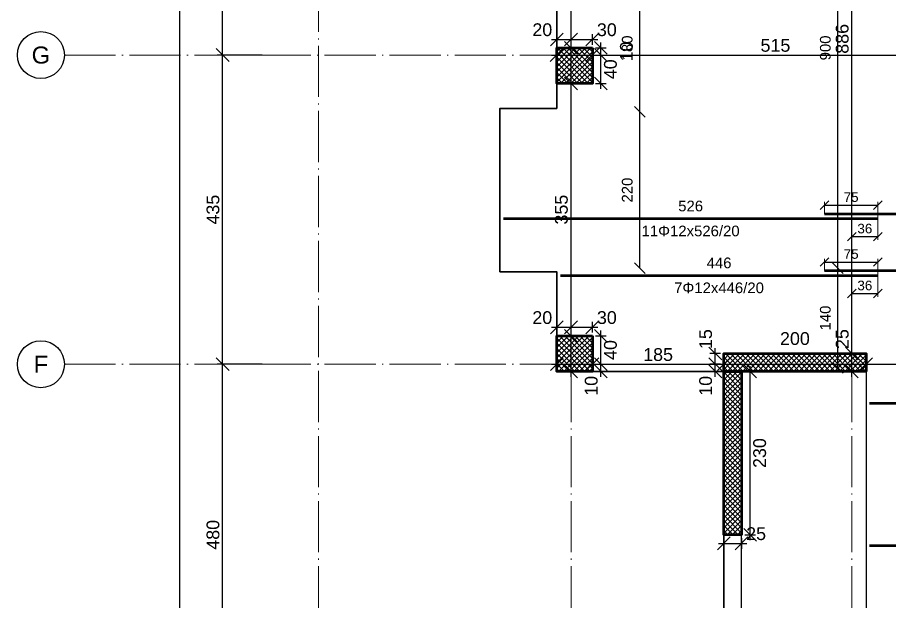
# Model space of a CAD drawing. Header units: millimetres. Extents: x -404 to 6018, y -5139 to 7890.
# Drawn here: x -349 to 878, y 1626 to 2448 of the extents above; entities that cross this region are included whole.
import ezdxf
from ezdxf.enums import TextEntityAlignment as Align

# ---------------------------------------------------------------- set-up
doc = ezdxf.new("R2010")
doc.units = ezdxf.units.MM
doc.linetypes.add('ZWCAD_ISO04W100', pattern=[30.5, 24, -3, 0.5, -3])
for name, color, linetype, lineweight in [('AXIS LINES', 255, 'ZWCAD_ISO04W100', 13), ('COLUMN', 140, 'Continuous', 53), ('SLAB', 3, 'Continuous', 35), ('WALL', 10, 'Continuous', 53)]:
    doc.layers.add(name, color=color, linetype=linetype, lineweight=lineweight)
for name, color, linetype in [('FW_AXIS', 7, 'Continuous'), ('FW_COLUMN_HATCH', 8, 'Continuous'), ('FW_DIM', 7, 'Continuous'), ('FW_WALL_HATCH', 8, 'Continuous'), ('OPENING', 7, 'Continuous'), ('REB_BOT_MESH_X', 5, 'Continuous'), ('REB_BOT_MESH_X_AXDIM', 5, 'Continuous'), ('REB_BOT_MESH_X_LAP', 5, 'Continuous'), ('REB_BOT_MESH_X_RANGE', 5, 'Continuous'), ('REB_BOT_MESH_X_TEXT', 5, 'Continuous')]:
    doc.layers.add(name, color=color, linetype=linetype)
doc.styles.add('REBAR_TXT', font='arial.ttf')
doc.styles.get("Standard").update_dxf_attribs({"font": 'arial.ttf'})
doc.dimstyles.new('FW_DIM', dxfattribs={"dimtxt": 18, "dimasz": 9, "dimexe": 7.5, "dimexo": 4.5, "dimgap": 4.5, "dimtad": 1, "dimdec": 0, "dimtxsty": 'Standard', "dimtsz": 9, "dimcen": 2.5, "dimdle": 7.5, "dimclrd": 256, "dimclre": 256, "dimclrt": 7, "dimazin": 3, "dimtfac": 1, "dimtmove": 2, "dimatfit": 3})
doc.dimstyles.new('REBAR LAP', dxfattribs={"dimtxt": 13.5, "dimasz": 2.5, "dimexe": 4.5, "dimexo": 0, "dimgap": 4.5, "dimtad": 1, "dimdec": 0, "dimtxsty": 'Standard', "dimtsz": 6, "dimcen": 2.5, "dimclrd": 6, "dimclre": 6, "dimclrt": 7, "dimazin": 3, "dimtfac": 1, "dimtmove": 2, "dimatfit": 3, "dimlwd": 25, "dimlwe": 18})
doc.dimstyles.new('REBAR M-200', dxfattribs={"dimtxt": 15, "dimasz": 15, "dimexe": 25, "dimexo": 12.5, "dimgap": 10, "dimtad": 1, "dimdec": 0, "dimtxsty": 'Standard', "dimblk": 'NONE', "dimcen": 50, "dimse1": 1, "dimse2": 1, "dimclrd": 6, "dimclre": 6, "dimclrt": 7, "dimazin": 3, "dimtfac": 1, "dimtmove": 2, "dimatfit": 3, "dimldrblk": 'NONE', "dimlwd": 53})
doc.dimstyles.new('REBAR RANGE', dxfattribs={"dimtxt": 15, "dimasz": 2.5, "dimexe": 0, "dimexo": 0, "dimgap": 10, "dimtad": 1, "dimdec": 0, "dimtxsty": 'Standard', "dimtsz": 7.5, "dimcen": 2.5, "dimse1": 1, "dimse2": 1, "dimclrd": 6, "dimclre": 6, "dimclrt": 7, "dimazin": 3, "dimtfac": 1, "dimtmove": 2, "dimatfit": 3, "dimlwd": 25})

# ---------------------------------------------------------------- blocks, each defined once
blk = doc.blocks.new('*D251')
at = {"color": 6, "lineweight": 53}
blk.add_line((850, 1705), (1127.5, 1705), dxfattribs=at)
at = {"layer": 'Defpoints'}
for p in [(850, 1705), (850, 1705), (1127.5, 1705)]:
    blk.add_point(p, dxfattribs=at)
at = {"layer": 'REB_BOT_MESH_X', "color": 7, "insert": (988.75, 1722.5), "char_height": 15, "attachment_point": 5}
blk.add_mtext('278', dxfattribs=at)
blk = doc.blocks.new('_NONE')
blk = doc.blocks.new('*D288')
at = {"color": 6, "lineweight": 53}
blk.add_line((335, 2165), (861.5, 2165), dxfattribs=at)
at = {"layer": 'Defpoints'}
for p in [(335, 2165), (335, 2165), (861.5, 2165)]:
    blk.add_point(p, dxfattribs=at)
at = {"layer": 'REB_BOT_MESH_X', "color": 7, "insert": (598.25, 2182.5), "char_height": 15, "attachment_point": 5}
blk.add_mtext('526', dxfattribs=at)
blk = doc.blocks.new('*D289')
at = {"color": 6, "lineweight": 53}
blk.add_line((786.5, 2171.75), (1127.5, 2171.75), dxfattribs=at)
at = {"layer": 'Defpoints'}
for p in [(786.5, 2171.75), (786.5, 2171.75), (1127.5, 2171.75)]:
    blk.add_point(p, dxfattribs=at)
at = {"layer": 'REB_BOT_MESH_X', "color": 7, "insert": (957, 2189.25), "char_height": 15, "attachment_point": 5}
blk.add_mtext('341', dxfattribs=at)
blk = doc.blocks.new('_Oblique')
at = {"color": 0, "linetype": 'ByBlock', "lineweight": -2}
blk.add_line((-0.5, -0.5), (0.5, 0.5), dxfattribs=at)
blk = doc.blocks.new('*D292')
at = {"color": 6, "lineweight": 18}
for p, q in [((786.5, 2171.75), (786.5, 2188.25)), ((861.5, 2165), (861.5, 2188.25))]:
    blk.add_line(p, q, dxfattribs=at)
at = {"color": 6, "lineweight": 25}
blk.add_line((786.5, 2183.75), (861.5, 2183.75), dxfattribs=at)
at = {"layer": 'Defpoints'}
for p in [(786.5, 2183.75), (786.5, 2171.75), (861.5, 2165)]:
    blk.add_point(p, dxfattribs=at)
at = {"layer": 'REB_BOT_MESH_X_LAP', "color": 6, "xscale": 12, "yscale": 12}
for p in [(786.5, 2183.75), (861.5, 2183.75)]:
    blk.add_blockref('_OBLIQUE', p, dxfattribs=at)
at = {"layer": 'REB_BOT_MESH_X_LAP', "color": 7, "insert": (824, 2195), "char_height": 13.5, "attachment_point": 5}
blk.add_mtext('75', dxfattribs=at)
blk = doc.blocks.new('*D293')
at = {"color": 6, "lineweight": 18}
for p, q in [((825, 2165), (825, 2135)), ((861.5, 2165), (861.5, 2135))]:
    blk.add_line(p, q, dxfattribs=at)
at = {"color": 6, "lineweight": 25}
blk.add_line((825, 2139.5), (861.5, 2139.5), dxfattribs=at)
at = {"layer": 'Defpoints'}
for p in [(825, 2165), (861.5, 2165), (825, 2139.5)]:
    blk.add_point(p, dxfattribs=at)
at = {"layer": 'REB_BOT_MESH_X_AXDIM', "color": 6, "xscale": 12, "yscale": 12}
for p in [(825, 2139.5), (861.5, 2139.5)]:
    blk.add_blockref('_OBLIQUE', p, dxfattribs=at)
at = {"layer": 'REB_BOT_MESH_X_AXDIM', "color": 7, "insert": (843.25, 2150.75), "char_height": 13.5, "attachment_point": 5}
blk.add_mtext('36', dxfattribs=at)
blk = doc.blocks.new('*D336')
at = {"color": 6, "lineweight": 53}
blk.add_line((415, 2085), (861.5, 2085), dxfattribs=at)
at = {"layer": 'Defpoints'}
for p in [(415, 2085), (415, 2085), (861.5, 2085)]:
    blk.add_point(p, dxfattribs=at)
at = {"layer": 'REB_BOT_MESH_X', "color": 7, "insert": (638.25, 2102.5), "char_height": 15, "attachment_point": 5}
blk.add_mtext('446', dxfattribs=at)
blk = doc.blocks.new('*D337')
at = {"color": 6, "lineweight": 53}
blk.add_line((786.5, 2091.75), (1127.5, 2091.75), dxfattribs=at)
at = {"layer": 'Defpoints'}
for p in [(786.5, 2091.75), (786.5, 2091.75), (1127.5, 2091.75)]:
    blk.add_point(p, dxfattribs=at)
at = {"layer": 'REB_BOT_MESH_X', "color": 7, "insert": (957, 2109.25), "char_height": 15, "attachment_point": 5}
blk.add_mtext('341', dxfattribs=at)
blk = doc.blocks.new('*D340')
at = {"color": 6, "lineweight": 18}
for p, q in [((786.5, 2091.75), (786.5, 2108.25)), ((861.5, 2085), (861.5, 2108.25))]:
    blk.add_line(p, q, dxfattribs=at)
at = {"color": 6, "lineweight": 25}
blk.add_line((786.5, 2103.75), (861.5, 2103.75), dxfattribs=at)
at = {"layer": 'Defpoints'}
for p in [(786.5, 2103.75), (786.5, 2091.75), (861.5, 2085)]:
    blk.add_point(p, dxfattribs=at)
at = {"layer": 'REB_BOT_MESH_X_LAP', "color": 6, "xscale": 12, "yscale": 12}
for p in [(786.5, 2103.75), (861.5, 2103.75)]:
    blk.add_blockref('_OBLIQUE', p, dxfattribs=at)
at = {"layer": 'REB_BOT_MESH_X_LAP', "color": 7, "insert": (824, 2115), "char_height": 13.5, "attachment_point": 5}
blk.add_mtext('75', dxfattribs=at)
blk = doc.blocks.new('*D341')
at = {"color": 6, "lineweight": 18}
for p, q in [((825, 2085), (825, 2055)), ((861.5, 2085), (861.5, 2055))]:
    blk.add_line(p, q, dxfattribs=at)
at = {"color": 6, "lineweight": 25}
blk.add_line((825, 2059.5), (861.5, 2059.5), dxfattribs=at)
at = {"layer": 'Defpoints'}
for p in [(825, 2085), (861.5, 2085), (825, 2059.5)]:
    blk.add_point(p, dxfattribs=at)
at = {"layer": 'REB_BOT_MESH_X_AXDIM', "color": 6, "xscale": 12, "yscale": 12}
for p in [(825, 2059.5), (861.5, 2059.5)]:
    blk.add_blockref('_OBLIQUE', p, dxfattribs=at)
at = {"layer": 'REB_BOT_MESH_X_AXDIM', "color": 7, "insert": (843.25, 2070.75), "char_height": 13.5, "attachment_point": 5}
blk.add_mtext('36', dxfattribs=at)
blk = doc.blocks.new('*D407')
at = {"color": 6, "lineweight": 53}
blk.add_line((850, 1905), (1127.5, 1905), dxfattribs=at)
at = {"layer": 'Defpoints'}
for p in [(850, 1905), (850, 1905), (1127.5, 1905)]:
    blk.add_point(p, dxfattribs=at)
at = {"layer": 'REB_BOT_MESH_X', "color": 7, "insert": (988.75, 1922.5), "char_height": 15, "attachment_point": 5}
blk.add_mtext('278', dxfattribs=at)
blk = doc.blocks.new('*D468')
at = {"color": 6, "lineweight": 25}
blk.add_line((805.25, 1955), (805.25, 2855), dxfattribs=at)
at = {"layer": 'Defpoints'}
for p in [(805.25, 2855), (805.25, 1955), (805.25, 1955)]:
    blk.add_point(p, dxfattribs=at)
at = {"layer": 'REB_BOT_MESH_X_RANGE', "color": 6, "xscale": 15, "yscale": 15, "rotation": 90}
for p in [(805.25, 2855), (805.25, 1955)]:
    blk.add_blockref('_OBLIQUE', p, dxfattribs=at)
at = {"layer": 'REB_BOT_MESH_X_RANGE', "color": 7, "insert": (787.75, 2405), "char_height": 15, "attachment_point": 5, "rotation": 90}
blk.add_mtext('900', dxfattribs=at)
blk = doc.blocks.new('*D480')
at = {"color": 6, "lineweight": 25}
blk.add_line((526.625, 2095), (526.625, 2315), dxfattribs=at)
at = {"layer": 'Defpoints'}
for p in [(526.625, 2315), (526.625, 2095), (526.625, 2095)]:
    blk.add_point(p, dxfattribs=at)
at = {"layer": 'REB_BOT_MESH_X_RANGE', "color": 6, "xscale": 15, "yscale": 15, "rotation": 90}
for p in [(526.625, 2315), (526.625, 2095)]:
    blk.add_blockref('_OBLIQUE', p, dxfattribs=at)
at = {"layer": 'REB_BOT_MESH_X_RANGE', "color": 7, "insert": (509.125, 2205), "char_height": 15, "attachment_point": 5, "rotation": 90}
blk.add_mtext('220', dxfattribs=at)
blk = doc.blocks.new('*D485')
at = {"color": 6, "lineweight": 25}
blk.add_line((526.625, 2315), (526.625, 2495), dxfattribs=at)
at = {"layer": 'Defpoints'}
for p in [(526.625, 2495), (526.625, 2315), (526.625, 2315)]:
    blk.add_point(p, dxfattribs=at)
at = {"layer": 'REB_BOT_MESH_X_RANGE', "color": 6, "xscale": 15, "yscale": 15, "rotation": 90}
for p in [(526.625, 2495), (526.625, 2315)]:
    blk.add_blockref('_OBLIQUE', p, dxfattribs=at)
at = {"layer": 'REB_BOT_MESH_X_RANGE', "color": 7, "insert": (509.125, 2405), "char_height": 15, "attachment_point": 5, "rotation": 90}
blk.add_mtext('180', dxfattribs=at)
blk = doc.blocks.new('*D487')
at = {"color": 6, "lineweight": 25}
blk.add_line((805.25, 1955), (805.25, 2095), dxfattribs=at)
at = {"layer": 'Defpoints'}
for p in [(805.25, 2095), (805.25, 1955), (805.25, 1955)]:
    blk.add_point(p, dxfattribs=at)
at = {"layer": 'REB_BOT_MESH_X_RANGE', "color": 6, "xscale": 15, "yscale": 15, "rotation": 90}
for p in [(805.25, 2095), (805.25, 1955)]:
    blk.add_blockref('_OBLIQUE', p, dxfattribs=at)
at = {"layer": 'REB_BOT_MESH_X_RANGE', "color": 7, "insert": (787.75, 2025), "char_height": 15, "attachment_point": 5, "rotation": 90}
blk.add_mtext('140', dxfattribs=at)
blk = doc.blocks.new('*D511')
for p, q in [((632.90001, 1942.5), (632.90001, 1967.5)), ((640.40001, 1960), (625.40001, 1960)), ((640.40001, 1950), (625.40001, 1950))]:
    blk.add_line(p, q)
at = {"layer": 'Defpoints'}
for p in [(644.90001, 1960), (632.90001, 1950), (644.90001, 1950)]:
    blk.add_point(p, dxfattribs=at)
at = {"layer": 'FW_DIM', "xscale": 18, "yscale": 18, "rotation": 90}
for p in [(632.90001, 1960), (632.90001, 1950)]:
    blk.add_blockref('_OBLIQUE', p, dxfattribs=at)
at = {"layer": 'FW_DIM', "color": 7, "insert": (619.40001, 1929.6), "char_height": 18, "attachment_point": 5, "rotation": 90}
blk.add_mtext('10', dxfattribs=at)
blk = doc.blocks.new('*D512')
for p, q in [((640.40001, 1975), (625.40001, 1975)), ((632.90001, 1952.5), (632.90001, 1982.5)), ((640.40001, 1960), (625.40001, 1960))]:
    blk.add_line(p, q)
at = {"layer": 'Defpoints'}
for p in [(644.90001, 1975), (632.90001, 1960), (644.90001, 1960)]:
    blk.add_point(p, dxfattribs=at)
at = {"layer": 'FW_DIM', "xscale": 18, "yscale": 18, "rotation": 90}
for p in [(632.90001, 1975), (632.90001, 1960)]:
    blk.add_blockref('_OBLIQUE', p, dxfattribs=at)
at = {"layer": 'FW_DIM', "color": 7, "insert": (619.40001, 1995.4), "char_height": 18, "attachment_point": 5, "rotation": 90}
blk.add_mtext('15', dxfattribs=at)
blk = doc.blocks.new('*D513')
for p, q in [((637.40001, 1708), (677.40001, 1708)), ((644.90001, 1715.5), (644.90001, 1700.5)), ((669.90001, 1715.5), (669.90001, 1700.5))]:
    blk.add_line(p, q)
at = {"layer": 'Defpoints'}
for p in [(644.90001, 1720), (669.90001, 1720), (644.90001, 1708)]:
    blk.add_point(p, dxfattribs=at)
at = {"layer": 'FW_DIM', "xscale": 18, "yscale": 18}
for p in [(644.90001, 1708), (669.90001, 1708)]:
    blk.add_blockref('_OBLIQUE', p, dxfattribs=at)
at = {"layer": 'FW_DIM', "color": 7, "insert": (690.30001, 1721.5), "char_height": 18, "attachment_point": 5}
blk.add_mtext('25', dxfattribs=at)
blk = doc.blocks.new('*D514')
for p, q in [((681.90001, 1712.5), (681.90001, 1957.5)), ((674.40001, 1950), (689.40001, 1950)), ((674.40001, 1720), (689.40001, 1720))]:
    blk.add_line(p, q)
at = {"layer": 'Defpoints'}
for p in [(669.90001, 1950), (669.90001, 1720), (681.90001, 1720)]:
    blk.add_point(p, dxfattribs=at)
at = {"layer": 'FW_DIM', "xscale": 18, "yscale": 18, "rotation": 90}
for p in [(681.90001, 1950), (681.90001, 1720)]:
    blk.add_blockref('_OBLIQUE', p, dxfattribs=at)
at = {"layer": 'FW_DIM', "color": 7, "insert": (695.40001, 1835), "char_height": 18, "attachment_point": 5, "rotation": 90}
blk.add_mtext('230', dxfattribs=at)
blk = doc.blocks.new('*D537')
for p, q in [((402.5, 2417), (437.5, 2417)), ((410, 2409.5), (410, 2424.5)), ((430, 2409.5), (430, 2424.5))]:
    blk.add_line(p, q)
at = {"layer": 'Defpoints'}
for p in [(410, 2417), (410, 2405), (430, 2405)]:
    blk.add_point(p, dxfattribs=at)
at = {"layer": 'FW_DIM', "xscale": 18, "yscale": 18}
for p in [(410, 2417), (430, 2417)]:
    blk.add_blockref('_OBLIQUE', p, dxfattribs=at)
at = {"layer": 'FW_DIM', "color": 7, "insert": (389.6, 2430.5), "char_height": 18, "attachment_point": 5}
blk.add_mtext('20', dxfattribs=at)
blk = doc.blocks.new('*D538')
for p, q in [((422.5, 2417), (467.5, 2417)), ((430, 2409.5), (430, 2424.5)), ((460, 2409.5), (460, 2424.5))]:
    blk.add_line(p, q)
at = {"layer": 'Defpoints'}
for p in [(430, 2417), (430, 2405), (460, 2405)]:
    blk.add_point(p, dxfattribs=at)
at = {"layer": 'FW_DIM', "xscale": 18, "yscale": 18}
for p in [(430, 2417), (460, 2417)]:
    blk.add_blockref('_OBLIQUE', p, dxfattribs=at)
at = {"layer": 'FW_DIM', "color": 7, "insert": (480.4, 2430.5), "char_height": 18, "attachment_point": 5}
blk.add_mtext('30', dxfattribs=at)
blk = doc.blocks.new('*D539')
for p, q in [((464.5, 2395), (479.5, 2395)), ((472, 2347.5), (472, 2402.5)), ((464.5, 2355), (479.5, 2355))]:
    blk.add_line(p, q)
at = {"layer": 'Defpoints'}
for p in [(460, 2395), (460, 2355), (472, 2355)]:
    blk.add_point(p, dxfattribs=at)
at = {"layer": 'FW_DIM', "xscale": 18, "yscale": 18, "rotation": 90}
for p in [(472, 2395), (472, 2355)]:
    blk.add_blockref('_OBLIQUE', p, dxfattribs=at)
at = {"layer": 'FW_DIM', "color": 7, "insert": (485.5, 2375), "char_height": 18, "attachment_point": 5, "rotation": 90}
blk.add_mtext('40', dxfattribs=at)
blk = doc.blocks.new('*D540')
for p, q in [((464.5, 2405), (479.5, 2405)), ((472, 2387.5), (472, 2412.5)), ((464.5, 2395), (479.5, 2395))]:
    blk.add_line(p, q)
at = {"layer": 'Defpoints'}
for p in [(460, 2405), (460, 2395), (472, 2395)]:
    blk.add_point(p, dxfattribs=at)
at = {"layer": 'FW_DIM', "xscale": 18, "yscale": 18, "rotation": 90}
for p in [(472, 2405), (472, 2395)]:
    blk.add_blockref('_OBLIQUE', p, dxfattribs=at)
at = {"layer": 'FW_DIM', "color": 7, "insert": (508, 2400), "char_height": 18, "attachment_point": 5, "rotation": 90}
blk.add_mtext('10', dxfattribs=at)
blk = doc.blocks.new('*D549')
for p, q in [((402.5, 2012), (437.5, 2012)), ((410, 2004.5), (410, 2019.5)), ((430, 2004.5), (430, 2019.5))]:
    blk.add_line(p, q)
at = {"layer": 'Defpoints'}
for p in [(410, 2012), (410, 2000), (430, 2000)]:
    blk.add_point(p, dxfattribs=at)
at = {"layer": 'FW_DIM', "xscale": 18, "yscale": 18}
for p in [(410, 2012), (430, 2012)]:
    blk.add_blockref('_OBLIQUE', p, dxfattribs=at)
at = {"layer": 'FW_DIM', "color": 7, "insert": (389.6, 2025.5), "char_height": 18, "attachment_point": 5}
blk.add_mtext('20', dxfattribs=at)
blk = doc.blocks.new('*D550')
for p, q in [((422.5, 2012), (467.5, 2012)), ((430, 2004.5), (430, 2019.5)), ((460, 2004.5), (460, 2019.5))]:
    blk.add_line(p, q)
at = {"layer": 'Defpoints'}
for p in [(430, 2012), (430, 2000), (460, 2000)]:
    blk.add_point(p, dxfattribs=at)
at = {"layer": 'FW_DIM', "xscale": 18, "yscale": 18}
for p in [(430, 2012), (460, 2012)]:
    blk.add_blockref('_OBLIQUE', p, dxfattribs=at)
at = {"layer": 'FW_DIM', "color": 7, "insert": (480.4, 2025.5), "char_height": 18, "attachment_point": 5}
blk.add_mtext('30', dxfattribs=at)
blk = doc.blocks.new('*D551')
for p, q in [((472, 1942.5), (472, 1967.5)), ((464.5, 1960), (479.5, 1960)), ((464.5, 1950), (479.5, 1950))]:
    blk.add_line(p, q)
at = {"layer": 'Defpoints'}
for p in [(460, 1960), (460, 1950), (472, 1950)]:
    blk.add_point(p, dxfattribs=at)
at = {"layer": 'FW_DIM', "xscale": 18, "yscale": 18, "rotation": 90}
for p in [(472, 1960), (472, 1950)]:
    blk.add_blockref('_OBLIQUE', p, dxfattribs=at)
at = {"layer": 'FW_DIM', "color": 7, "insert": (458.5, 1929.6), "char_height": 18, "attachment_point": 5, "rotation": 90}
blk.add_mtext('10', dxfattribs=at)
blk = doc.blocks.new('*D552')
for p, q in [((464.5, 2000), (479.5, 2000)), ((472, 1952.5), (472, 2007.5)), ((464.5, 1960), (479.5, 1960))]:
    blk.add_line(p, q)
at = {"layer": 'Defpoints'}
for p in [(460, 2000), (460, 1960), (472, 1960)]:
    blk.add_point(p, dxfattribs=at)
at = {"layer": 'FW_DIM', "xscale": 18, "yscale": 18, "rotation": 90}
for p in [(472, 2000), (472, 1960)]:
    blk.add_blockref('_OBLIQUE', p, dxfattribs=at)
at = {"layer": 'FW_DIM', "color": 7, "insert": (485.5, 1980), "char_height": 18, "attachment_point": 5, "rotation": 90}
blk.add_mtext('40', dxfattribs=at)
blk = doc.blocks.new('*D604')
for p, q in [((410, 1964.5), (410, 1967.5)), ((460, 1964.5), (460, 1967.5)), ((402.5, 1960), (467.5, 1960))]:
    blk.add_line(p, q)
at = {"layer": 'Defpoints'}
for p in [(410, 1960), (410, 1960), (460, 1960)]:
    blk.add_point(p, dxfattribs=at)
at = {"layer": 'FW_DIM', "xscale": 18, "yscale": 18}
for p in [(410, 1960), (460, 1960)]:
    blk.add_blockref('_OBLIQUE', p, dxfattribs=at)
blk = doc.blocks.new('*D605')
for p, q in [((460, 1964.5), (460, 1967.5)), ((644.90001, 1964.5), (644.90001, 1967.5)), ((452.5, 1960), (652.40001, 1960))]:
    blk.add_line(p, q)
at = {"layer": 'Defpoints'}
for p in [(460, 1960), (460, 1960), (644.90001, 1960)]:
    blk.add_point(p, dxfattribs=at)
at = {"layer": 'FW_DIM', "xscale": 18, "yscale": 18}
for p in [(460, 1960), (644.90001, 1960)]:
    blk.add_blockref('_OBLIQUE', p, dxfattribs=at)
at = {"layer": 'FW_DIM', "color": 7, "insert": (552.450005, 1973.5), "char_height": 18, "attachment_point": 5}
blk.add_mtext('185', dxfattribs=at)
blk = doc.blocks.new('*D606')
for p, q in [((644.90001, 1964.5), (644.90001, 1967.5)), ((844.90001, 1964.5), (844.90001, 1967.5)), ((637.40001, 1960), (852.40001, 1960))]:
    blk.add_line(p, q)
at = {"layer": 'Defpoints'}
for p in [(644.90001, 1960), (644.90001, 1960), (844.90001, 1960)]:
    blk.add_point(p, dxfattribs=at)
at = {"layer": 'FW_DIM', "xscale": 18, "yscale": 18}
for p in [(644.90001, 1960), (844.90001, 1960)]:
    blk.add_blockref('_OBLIQUE', p, dxfattribs=at)
at = {"layer": 'FW_DIM', "color": 7, "insert": (744.90001, 1996), "char_height": 18, "attachment_point": 5}
blk.add_mtext('200', dxfattribs=at)
blk = doc.blocks.new('*D607')
for p, q in [((844.90001, 1964.5), (844.90001, 1967.5)), ((975, 1964.5), (975, 1967.5)), ((837.40001, 1960), (982.5, 1960))]:
    blk.add_line(p, q)
at = {"layer": 'Defpoints'}
for p in [(844.90001, 1960), (844.90001, 1960), (975, 1960)]:
    blk.add_point(p, dxfattribs=at)
at = {"layer": 'FW_DIM', "xscale": 18, "yscale": 18}
for p in [(844.90001, 1960), (975, 1960)]:
    blk.add_blockref('_OBLIQUE', p, dxfattribs=at)
at = {"layer": 'FW_DIM', "color": 7, "insert": (909.950005, 1973.5), "char_height": 18, "attachment_point": 5}
blk.add_mtext('130', dxfattribs=at)
blk = doc.blocks.new('*D612')
for p, q in [((402.4, 2395), (467.5, 2395)), ((409.9, 2399.5), (409.9, 2402.5)), ((460, 2399.5), (460, 2402.5))]:
    blk.add_line(p, q)
at = {"layer": 'Defpoints'}
for p in [(409.9, 2395), (409.9, 2395), (460, 2395)]:
    blk.add_point(p, dxfattribs=at)
at = {"layer": 'FW_DIM', "xscale": 18, "yscale": 18}
for p in [(409.9, 2395), (460, 2395)]:
    blk.add_blockref('_OBLIQUE', p, dxfattribs=at)
blk = doc.blocks.new('*D613')
for p, q in [((452.5, 2395), (982.5, 2395)), ((460, 2399.5), (460, 2402.5)), ((975, 2399.5), (975, 2402.5))]:
    blk.add_line(p, q)
at = {"layer": 'Defpoints'}
for p in [(460, 2395), (460, 2395), (975, 2395)]:
    blk.add_point(p, dxfattribs=at)
at = {"layer": 'FW_DIM', "xscale": 18, "yscale": 18}
for p in [(460, 2395), (975, 2395)]:
    blk.add_blockref('_OBLIQUE', p, dxfattribs=at)
at = {"layer": 'FW_DIM', "color": 7, "insert": (717.5, 2408.5), "char_height": 18, "attachment_point": 5}
blk.add_mtext('515', dxfattribs=at)
blk = doc.blocks.new('*D634')
for p, q in [((425.5, 2000), (422.5, 2000)), ((430, 1942.5), (430, 2007.5)), ((425.5, 1950), (422.5, 1950))]:
    blk.add_line(p, q)
at = {"layer": 'Defpoints'}
for p in [(430, 2000), (430, 1950), (430, 1950)]:
    blk.add_point(p, dxfattribs=at)
at = {"layer": 'FW_DIM', "xscale": 18, "yscale": 18, "rotation": 90}
for p in [(430, 2000), (430, 1950)]:
    blk.add_blockref('_OBLIQUE', p, dxfattribs=at)
blk = doc.blocks.new('*D635')
for p, q in [((430, 1992.5), (430, 2362.5)), ((425.5, 2355), (422.5, 2355)), ((425.5, 2000), (422.5, 2000))]:
    blk.add_line(p, q)
at = {"layer": 'Defpoints'}
for p in [(430, 2355), (430, 2000), (430, 2000)]:
    blk.add_point(p, dxfattribs=at)
at = {"layer": 'FW_DIM', "xscale": 18, "yscale": 18, "rotation": 90}
for p in [(430, 2355), (430, 2000)]:
    blk.add_blockref('_OBLIQUE', p, dxfattribs=at)
at = {"layer": 'FW_DIM', "color": 7, "insert": (416.5, 2177.5), "char_height": 18, "attachment_point": 5, "rotation": 90}
blk.add_mtext('355', dxfattribs=at)
blk = doc.blocks.new('*D636')
for p, q in [((425.5, 2405), (422.5, 2405)), ((430, 2347.5), (430, 2412.5)), ((425.5, 2355), (422.5, 2355))]:
    blk.add_line(p, q)
at = {"layer": 'Defpoints'}
for p in [(430, 2405), (430, 2355), (430, 2355)]:
    blk.add_point(p, dxfattribs=at)
at = {"layer": 'FW_DIM', "xscale": 18, "yscale": 18, "rotation": 90}
for p in [(430, 2405), (430, 2355)]:
    blk.add_blockref('_OBLIQUE', p, dxfattribs=at)
blk = doc.blocks.new('*D637')
for p, q in [((430, 2397.5), (430, 2827.5)), ((425.5, 2820), (422.5, 2820)), ((425.5, 2405), (422.5, 2405))]:
    blk.add_line(p, q)
at = {"layer": 'Defpoints'}
for p in [(430, 2820), (430, 2405), (430, 2405)]:
    blk.add_point(p, dxfattribs=at)
at = {"layer": 'FW_DIM', "xscale": 18, "yscale": 18, "rotation": 90}
for p in [(430, 2820), (430, 2405)]:
    blk.add_blockref('_OBLIQUE', p, dxfattribs=at)
at = {"layer": 'FW_DIM', "color": 7, "insert": (416.5, 2612.5), "char_height": 18, "attachment_point": 5, "rotation": 90}
blk.add_mtext('415', dxfattribs=at)
blk = doc.blocks.new('*D645')
for p, q in [((820.5, 1975), (817.5, 1975)), ((825, 1942.5), (825, 1982.5)), ((820.5, 1950), (817.5, 1950))]:
    blk.add_line(p, q)
at = {"layer": 'Defpoints'}
for p in [(825, 1975), (825, 1950), (825, 1950)]:
    blk.add_point(p, dxfattribs=at)
at = {"layer": 'FW_DIM', "xscale": 18, "yscale": 18, "rotation": 90}
for p in [(825, 1975), (825, 1950)]:
    blk.add_blockref('_OBLIQUE', p, dxfattribs=at)
at = {"layer": 'FW_DIM', "color": 7, "insert": (811.5, 1995.4), "char_height": 18, "attachment_point": 5, "rotation": 90}
blk.add_mtext('25', dxfattribs=at)
blk = doc.blocks.new('*D646')
for p, q in [((820.5, 2860.5), (817.5, 2860.5)), ((825, 1967.5), (825, 2868)), ((820.5, 1975), (817.5, 1975))]:
    blk.add_line(p, q)
at = {"layer": 'Defpoints'}
for p in [(825, 2860.5), (825, 1975), (825, 1975)]:
    blk.add_point(p, dxfattribs=at)
at = {"layer": 'FW_DIM', "xscale": 18, "yscale": 18, "rotation": 90}
for p in [(825, 2860.5), (825, 1975)]:
    blk.add_blockref('_OBLIQUE', p, dxfattribs=at)
at = {"layer": 'FW_DIM', "color": 7, "insert": (811.5, 2417.8), "char_height": 18, "attachment_point": 5, "rotation": 90}
blk.add_mtext('886', dxfattribs=at)
blk = doc.blocks.new('*D687')
for p, q in [((-60, 1472.5), (-60, 1967.5)), ((-4.5, 1960), (-67.5, 1960)), ((-4.5, 1480), (-67.5, 1480))]:
    blk.add_line(p, q)
at = {"layer": 'Defpoints'}
for p in [(0, 1960), (-60, 1480), (0, 1480)]:
    blk.add_point(p, dxfattribs=at)
at = {"layer": 'FW_DIM', "xscale": 18, "yscale": 18, "rotation": 90}
for p in [(-60, 1960), (-60, 1480)]:
    blk.add_blockref('_OBLIQUE', p, dxfattribs=at)
at = {"layer": 'FW_DIM', "color": 7, "insert": (-73.5, 1720), "char_height": 18, "attachment_point": 5, "rotation": 90}
blk.add_mtext('480', dxfattribs=at)
blk = doc.blocks.new('*D688')
for p, q in [((-4.5, 2395), (-67.5, 2395)), ((-60, 1952.5), (-60, 2402.5)), ((-4.5, 1960), (-67.5, 1960))]:
    blk.add_line(p, q)
at = {"layer": 'Defpoints'}
for p in [(0, 2395), (-60, 1960), (0, 1960)]:
    blk.add_point(p, dxfattribs=at)
at = {"layer": 'FW_DIM', "xscale": 18, "yscale": 18, "rotation": 90}
for p in [(-60, 2395), (-60, 1960)]:
    blk.add_blockref('_OBLIQUE', p, dxfattribs=at)
at = {"layer": 'FW_DIM', "color": 7, "insert": (-73.5, 2177.5), "char_height": 18, "attachment_point": 5, "rotation": 90}
blk.add_mtext('435', dxfattribs=at)
blk = doc.blocks.new('*D689')
for p, q in [((-4.5, 2850), (-67.5, 2850)), ((-60, 2387.5), (-60, 2857.5)), ((-4.5, 2395), (-67.5, 2395))]:
    blk.add_line(p, q)
at = {"layer": 'Defpoints'}
for p in [(0, 2850), (-60, 2395), (0, 2395)]:
    blk.add_point(p, dxfattribs=at)
at = {"layer": 'FW_DIM', "xscale": 18, "yscale": 18, "rotation": 90}
for p in [(-60, 2850), (-60, 2395)]:
    blk.add_blockref('_OBLIQUE', p, dxfattribs=at)
at = {"layer": 'FW_DIM', "color": 7, "insert": (-73.5, 2622.5), "char_height": 18, "attachment_point": 5, "rotation": 90}
blk.add_mtext('455', dxfattribs=at)
blk = doc.blocks.new('*D700')
for p, q in [((-120, -207.5), (-120, 2947.59999)), ((-4.5, 2940.09999), (-127.5, 2940.09999)), ((-4.5, -200), (-127.5, -200))]:
    blk.add_line(p, q)
at = {"layer": 'Defpoints'}
for p in [(0, 2940.09999), (-120, -200), (0, -200)]:
    blk.add_point(p, dxfattribs=at)
at = {"layer": 'FW_DIM', "xscale": 18, "yscale": 18, "rotation": 90}
for p in [(-120, 2940.09999), (-120, -200)]:
    blk.add_blockref('_OBLIQUE', p, dxfattribs=at)
at = {"layer": 'FW_DIM', "color": 7, "insert": (-133.5, 1370.049995), "char_height": 18, "attachment_point": 5, "rotation": 90}
blk.add_mtext('3140', dxfattribs=at)

msp = doc.modelspace()

# ---------------------------------------------------------------- hatches: boundary and pattern name
at = {"layer": 'FW_COLUMN_HATCH'}
h = msp.add_hatch(dxfattribs=at)
h.set_pattern_fill('ANSI37', scale=1.6)
h.paths.add_polyline_path([(460, 2405), (460, 2355), (410, 2355), (410, 2405), (460, 2405), (460, 2405)])
h = msp.add_hatch(dxfattribs=at)
h.set_pattern_fill('ANSI37', scale=1.6)
h.paths.add_polyline_path([(460, 2000), (460, 1950), (410, 1950), (410, 2000), (460, 2000), (460, 2000)])
at = {"layer": 'FW_WALL_HATCH'}
h = msp.add_hatch(dxfattribs=at)
h.set_pattern_fill('ANSI37', scale=1.6)
h.paths.add_polyline_path([(644.9, 1950), (644.9, 1975), (844.9, 1975), (844.9, 1950), (669.9, 1950), (669.9, 1720), (644.9, 1720), (644.9, 1950)])

# ---------------------------------------------------------------- linework, layer by layer
at = {"layer": 'AXIS LINES', "color": 0, "ltscale": 3}
for points in [[(75, 3140), (75, -400.1)], [(430, 3140), (430, -400.1)], [(825, 3140), (825, -400.1)], [(-282.6, 2395), (2132.4, 2395)], [(-282.6, 1960), (2132.4, 1960)]]:
    msp.add_lwpolyline(points, dxfattribs=at)
at = {"layer": 'COLUMN', "ltscale": 0.08}
for points in [[(460, 2405), (460, 2355), (410, 2355), (410, 2405), (460, 2405)], [(460, 2000), (460, 1950), (410, 1950), (410, 2000), (460, 2000)]]:
    msp.add_lwpolyline(points, dxfattribs=at)
at = {"layer": 'FW_AXIS'}
for centre in [(-315.6, 2395), (-315.6, 1960)]:
    msp.add_circle(centre, 33, dxfattribs=at)
at = {"layer": 'OPENING'}
msp.add_lwpolyline([(844.9, 1330), (669.9, 1330), (669.9, 1950), (844.9, 1950)], close=True, dxfattribs=at)
at = {"layer": 'SLAB', "ltscale": 0.08}
msp.add_lwpolyline([(1780, 1379.9), (1779.9, 1900), (1679.9, 1900), (1679.9, 1950), (1850, 1950), (1850, 2860), (1215, 2860), (1215, 2940.1), (985, 2940.1), (985.1, 2860.7), (410, 2860), (410, 2719.9), (330, 2719.9), (329.9, 2490), (410, 2490), (409.9, 2320), (330, 2319.9), (329.9, 2090), (410, 2090), (410, 1950), (644.9, 1950), (644.9, 1490)], dxfattribs=at)
at = {"layer": 'WALL', "ltscale": 0.08}
for points in [[(844.9, 1950), (644.9, 1950), (644.9, 1975), (844.9, 1975)], [(644.9, 1950), (669.9, 1950), (669.9, 1720), (644.9, 1720)]]:
    msp.add_lwpolyline(points, close=True, dxfattribs=at)

# ---------------------------------------------------------------- texts
at = {"layer": 'FW_AXIS', "color": 7, "style": 'REBAR_TXT'}
for s, p in [('G', (-315.6, 2395)), ('F', (-315.6, 1960))]:
    msp.add_text(s, height=24, dxfattribs=at).set_placement(p, align=Align.MIDDLE_CENTER)
at = {"layer": 'REB_BOT_MESH_X_TEXT', "color": 7, "style": 'REBAR_TXT'}
for s, p in [('11Φ12x526/20', (598.2, 2155)), ('7Φ12x446/20', (638.2, 2075))]:
    msp.add_text(s, height=15, dxfattribs=at).set_placement(p, align=Align.TOP_CENTER)

# ---------------------------------------------------------------- dimensions: what is measured, and where the dimension line sits
at = {"layer": 'FW_DIM'}
for base, p1, p2, picture, middle in [((-120, -200), (0, -200), (0, 2940.1), '*D700', (-133.5, 1370)), ((-60, 2395), (0, 2395), (0, 2850), '*D689', (-73.5, 2622.5)), ((-60, 1960), (0, 1960), (0, 2395), '*D688', (-73.5, 2177.5)), ((-60, 1480), (0, 1480), (0, 1960), '*D687', (-73.5, 1720))]:
    dim = msp.add_linear_dim(base=base, p1=p1, p2=p2, angle=90, dimstyle='FW_DIM', dxfattribs=at)
    dim.commit()
    dim.dimension.update_dxf_attribs({"geometry": picture, "text_midpoint": middle})
for base, p1, p2, text, picture, middle in [((825, 1975), (825, 1975), (825, 2860.5), '886', '*D646', (811.5, 2417.8)), ((430, 2405), (430, 2405), (430, 2820), '415', '*D637', (416.5, 2612.5)), ((430, 2355), (430, 2355), (430, 2405), ' ', '*D636', (430, 2380)), ((472, 2395), (460, 2395), (460, 2405), '10', '*D540', (508, 2400)), ((472, 2355), (460, 2355), (460, 2395), '40', '*D539', (485.5, 2375)), ((430, 2000), (430, 2000), (430, 2355), '355', '*D635', (416.5, 2177.5)), ((430, 1950), (430, 1950), (430, 2000), ' ', '*D634', (430, 1975)), ((472, 1960), (460, 1960), (460, 2000), '40', '*D552', (485.5, 1980)), ((632.9, 1960), (644.9, 1960), (644.9, 1975), '15', '*D512', (619.4, 1995.4)), ((825, 1950), (825, 1950), (825, 1975), '25', '*D645', (811.5, 1995.4)), ((472, 1950), (460, 1950), (460, 1960), '10', '*D551', (458.5, 1929.6)), ((632.9, 1950), (644.9, 1950), (644.9, 1960), '10', '*D511', (619.4, 1929.6)), ((681.9, 1720), (669.9, 1720), (669.9, 1950), '230', '*D514', (695.4, 1835))]:
    dim = msp.add_linear_dim(base=base, p1=p1, p2=p2, angle=90, text=text, dimstyle='FW_DIM', override={"dimtmove": 2}, dxfattribs=at)
    dim.commit()
    dim.dimension.update_dxf_attribs({"geometry": picture, "text_midpoint": middle, "dimtype": 160})
for base, p1, p2, text, picture, middle in [((410, 2417), (410, 2405), (430, 2405), '20', '*D537', (389.6, 2430.5)), ((430, 2417), (430, 2405), (460, 2405), '30', '*D538', (480.4, 2430.5)), ((460, 2395), (460, 2395), (975, 2395), '515', '*D613', (717.5, 2408.5)), ((409.9, 2395), (409.9, 2395), (460, 2395), ' ', '*D612', (435, 2395)), ((410, 2012), (410, 2000), (430, 2000), '20', '*D549', (389.6, 2025.5)), ((430, 2012), (430, 2000), (460, 2000), '30', '*D550', (480.4, 2025.5)), ((644.9, 1960), (644.9, 1960), (844.9, 1960), '200', '*D606', (744.9, 1996)), ((460, 1960), (460, 1960), (644.9, 1960), '185', '*D605', (552.5, 1973.5)), ((844.9, 1960), (844.9, 1960), (975, 1960), '130', '*D607', (910, 1973.5)), ((410, 1960), (410, 1960), (460, 1960), ' ', '*D604', (435, 1960)), ((644.9, 1708), (644.9, 1720), (669.9, 1720), '25', '*D513', (690.3, 1721.5))]:
    dim = msp.add_linear_dim(base=base, p1=p1, p2=p2, text=text, dimstyle='FW_DIM', override={"dimtmove": 2}, dxfattribs=at)
    dim.commit()
    dim.dimension.update_dxf_attribs({"geometry": picture, "text_midpoint": middle, "dimtype": 160})
at = {"layer": 'REB_BOT_MESH_X'}
for base, p1, p2, picture, middle in [((786.5, 2171.8), (786.5, 2171.8), (1127.5, 2171.8), '*D289', (957, 2189.2)), ((335, 2165), (335, 2165), (861.5, 2165), '*D288', (598.25, 2182.5)), ((415, 2085), (415, 2085), (861.5, 2085), '*D336', (638.25, 2102.5)), ((786.5, 2091.8), (786.5, 2091.8), (1127.5, 2091.8), '*D337', (957, 2109.2)), ((850, 1905), (850, 1905), (1127.5, 1905), '*D407', (988.75, 1922.5)), ((850, 1705), (850, 1705), (1127.5, 1705), '*D251', (988.75, 1722.5))]:
    dim = msp.add_linear_dim(base=base, p1=p1, p2=p2, dimstyle='REBAR M-200', dxfattribs=at)
    dim.commit()
    dim.dimension.update_dxf_attribs({"geometry": picture, "text_midpoint": middle})
at = {"layer": 'REB_BOT_MESH_X_AXDIM'}
for base, p1, p2, picture, middle in [((825, 2139.5), (825, 2165), (861.5, 2165), '*D293', (843.25, 2150.75)), ((825, 2059.5), (825, 2085), (861.5, 2085), '*D341', (843.25, 2070.75))]:
    dim = msp.add_linear_dim(base=base, p1=p1, p2=p2, dimstyle='REBAR LAP', dxfattribs=at)
    dim.commit()
    dim.dimension.update_dxf_attribs({"geometry": picture, "text_midpoint": middle})
at = {"layer": 'REB_BOT_MESH_X_LAP'}
for base, p1, p2, picture, middle in [((786.5, 2183.8), (786.5, 2171.8), (861.5, 2165), '*D292', (824, 2195)), ((786.5, 2103.8), (786.5, 2091.8), (861.5, 2085), '*D340', (824, 2115))]:
    dim = msp.add_linear_dim(base=base, p1=p1, p2=p2, dimstyle='REBAR LAP', dxfattribs=at)
    dim.commit()
    dim.dimension.update_dxf_attribs({"geometry": picture, "text_midpoint": middle})
at = {"layer": 'REB_BOT_MESH_X_RANGE'}
for base, p1, p2, picture, middle in [((805.2, 1955), (805.2, 1955), (805.2, 2855), '*D468', (787.8, 2405)), ((526.6, 2315), (526.6, 2315), (526.6, 2495), '*D485', (509.1, 2405)), ((526.6, 2095), (526.6, 2095), (526.6, 2315), '*D480', (509.1, 2205)), ((805.2, 1955), (805.2, 1955), (805.2, 2095), '*D487', (787.8, 2025))]:
    dim = msp.add_linear_dim(base=base, p1=p1, p2=p2, angle=90, dimstyle='REBAR RANGE', dxfattribs=at)
    dim.commit()
    dim.dimension.update_dxf_attribs({"geometry": picture, "text_midpoint": middle})

doc.saveas('drawing.dxf')
